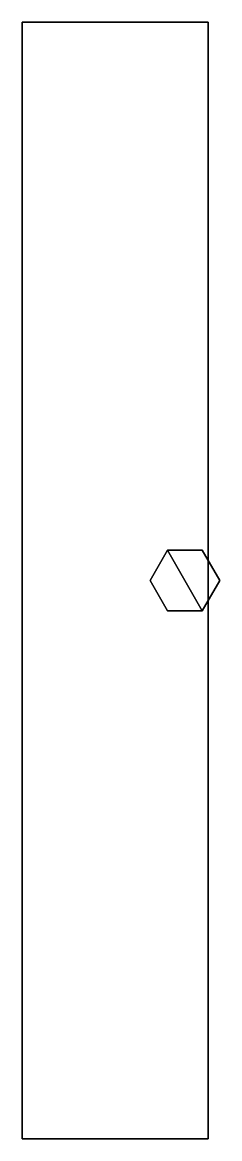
# Model space of a CAD drawing. Extents: x -0.99 to 0.99, y -0.48 to 0.48.
# Drawn here: x -0.99 to -0.82, y -0.48 to 0.48 of the extents above.
import ezdxf

# ---------------------------------------------------------------- set-up
doc = ezdxf.new("R2010")
doc.units = 0
doc.layers.add('TORSION', color=5, linetype='CONTINUOUS')

msp = doc.modelspace()

# ---------------------------------------------------------------- linework, layer by layer
at = {"layer": 'TORSION'}
for points in [[(-0.83, 0.48, 0.4), (-0.83, -0.48, 0.4), (-0.99, -0.48, 0.4), (-0.99, 0.48, 0.4)], [(-0.99, 0.48, 0.47), (-0.99, -0.48, 0.47), (-0.83, -0.48, 0.47), (-0.83, 0.48, 0.47)], [(-0.99, 0.48, 0.4), (-0.99, -0.48, 0.4), (-0.99, -0.48, 0.47), (-0.99, 0.48, 0.47)], [(-0.83, 0.48, 0.47), (-0.83, 0.48, 0.4), (-0.99, 0.48, 0.4), (-0.99, 0.48, 0.47)], [(-0.83, -0.48, 0.47), (-0.83, -0.48, 0.4), (-0.83, 0.48, 0.4), (-0.83, 0.48, 0.47)], [(-0.865, 0.02598, 0.47), (-0.88, 0, 0.47), (-0.88, 0, 0.7), (-0.865, 0.02598, 0.7)], [(-0.88, 0, 0.7), (-0.865, -0.02598, 0.7), (-0.835, -0.02598, 0.7), (-0.865, 0.02598, 0.7)], [(-0.835, 0.02598, 0.47), (-0.865, 0.02598, 0.47), (-0.865, 0.02598, 0.7), (-0.835, 0.02598, 0.7)], [(-0.865, 0.02598, 0.7), (-0.835, -0.02598, 0.7), (-0.82, 0, 0.7), (-0.835, 0.02598, 0.7)], [(-0.82, 0, 0.47), (-0.835, 0.02598, 0.47), (-0.835, 0.02598, 0.7), (-0.82, 0, 0.7)], [(-0.88, 0, 0.47), (-0.865, -0.02598, 0.47), (-0.865, -0.02598, 0.7), (-0.88, 0, 0.7)], [(-0.835, -0.02598, 0.47), (-0.82, 0, 0.47), (-0.82, 0, 0.7), (-0.835, -0.02598, 0.7)], [(-0.865, -0.02598, 0.47), (-0.835, -0.02598, 0.47), (-0.835, -0.02598, 0.7), (-0.865, -0.02598, 0.7)], [(-0.99, -0.48, 0.47), (-0.99, -0.48, 0.4), (-0.83, -0.48, 0.4), (-0.83, -0.48, 0.47)]]:
    msp.add_3dface(points, dxfattribs=at)

doc.saveas('drawing.dxf')
